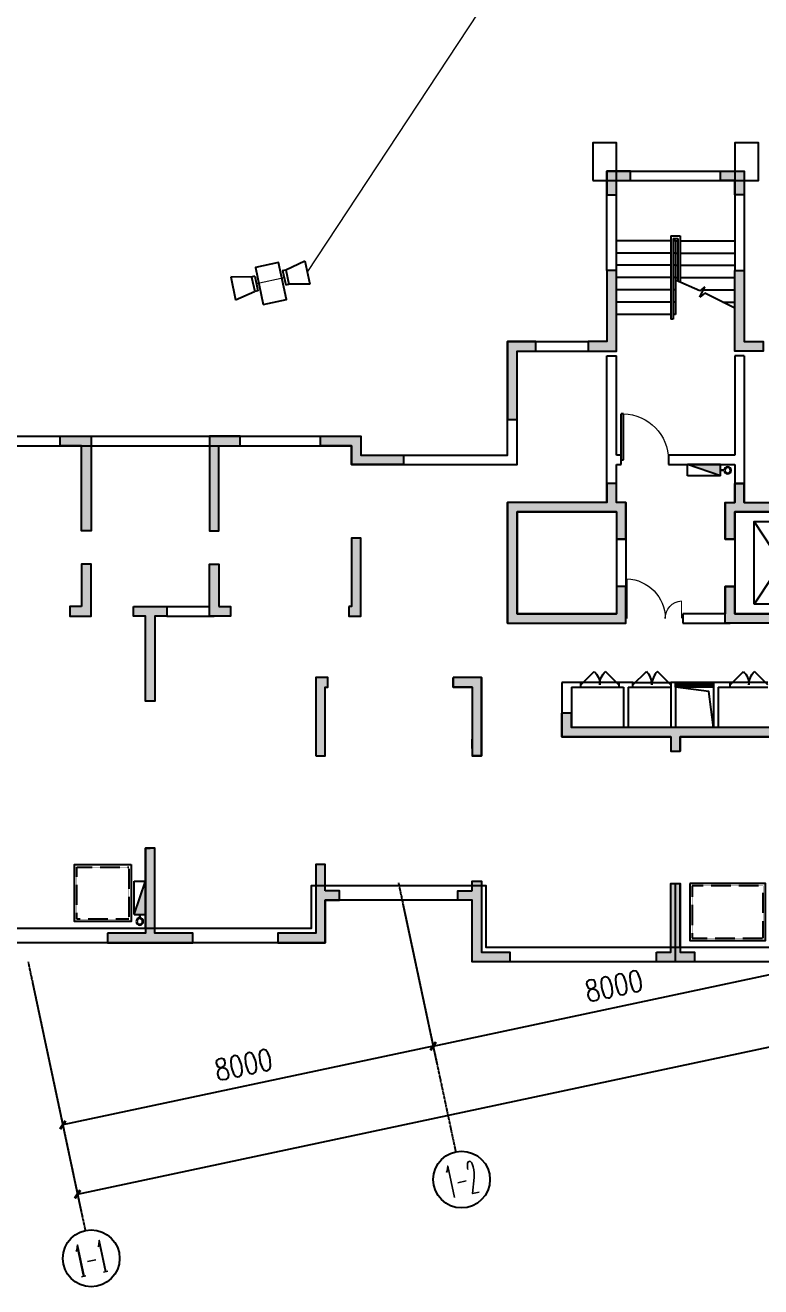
# Model space of a CAD drawing. Extents: x -781653 to 929899, y -295171 to 30012.
# Drawn here: x -329633 to -314093, y -226799 to -200150 of the extents above; entities that cross this region are included whole.
import ezdxf
from ezdxf.enums import TextEntityAlignment as Align

# ---------------------------------------------------------------- set-up
doc = ezdxf.new("R2010")
doc.units = 0
doc.header["$LTSCALE"] = 10
doc.header["$MEASUREMENT"] = 0
for name, pattern in [('BORDER', [1.75, 0.5, -0.25, 0.5, -0.25, 0, -0.25]), ('CENTER', [2, 1.25, -0.25, 0.25, -0.25]), ('DASH', [0.35, 0.25, -0.1])]:
    doc.linetypes.add(name, pattern=pattern)
doc.layers.get('0').update_dxf_attribs({"linetype": 'CONTINUOUS'})
doc.layers.get('Defpoints').update_dxf_attribs({"linetype": 'CONTINUOUS'})
for name, color, linetype in [('AXIS', 3, 'CONTINUOUS'), ('AXIS_TEXT', 7, 'CONTINUOUS'), ('COLU', 1, 'CONTINUOUS'), ('DIM_SYMB', 3, 'CONTINUOUS'), ('DOTE', 8, 'CENTER'), ('JPS-X', 1, 'BORDER'), ('JPS-XHS', 7, 'CONTINUOUS'), ('LVTRY', 6, 'CONTINUOUS'), ('PUB_DIM', 3, 'CONTINUOUS'), ('RD-equip', 3, 'CONTINUOUS'), ('road', 7, 'CONTINUOUS'), ('solid', 252, 'CONTINUOUS'), ('STAIR', 9, 'CONTINUOUS'), ('wall', 8, 'CONTINUOUS'), ('wall-jg', 7, 'CONTINUOUS'), ('WINDOW', 4, 'CONTINUOUS'), ('结构墙', 1, 'CONTINUOUS')]:
    doc.layers.add(name, color=color, linetype=linetype)
doc.layers.add('RD-line', color=2, linetype='CONTINUOUS', lineweight=0)
doc.layers.get('DOTE').off()
doc.styles.add('_TCH_AXIS', font='COMPLEX', dxfattribs={"bigfont": 'GBCBIG'})
doc.styles.add('_TEL_DIM', font='SIMPLEX', dxfattribs={"width": 0.8, "height": 3.5, "bigfont": 'HZTXT'})
doc.styles.add('COMPLEX', font='COMPLEX')
doc.styles.add('DIM_FONT', font='SIMPLEX', dxfattribs={"width": 0.8, "bigfont": 'HZTXT'})
doc.linetypes.add('BRA', pattern='A,2.8,-0.1,["B",_TEL_DIM,S=0.07,R=0,X=0,Y=-0.12],-0.25', length=3.15)
doc.dimstyles.new('DIMN300', dxfattribs={"dimscale": 3, "dimtxt": 300, "dimasz": 100, "dimexe": 250, "dimexo": 300, "dimgap": 150, "dimtad": 1, "dimdec": 0, "dimzin": 0, "dimdsep": 46, "dimtxsty": 'DIM_FONT', "dimblk": 'ARCHTICK', "dimcen": 0.09, "dimclrt": 7, "dimazin": 2, "dimtfac": 1, "dimtdec": 0, "dimtix": 1, "dimtmove": 2, "dimatfit": 3, "dimfxl": 0, "dimtolj": 1, "dimtzin": 0, "dimarcsym": 0})

# ---------------------------------------------------------------- blocks, each defined once
blk = doc.blocks.new('FF')
at = {"linetype": 'Continuous'}
for radius in [75, 60]:
    blk.add_circle((0, 0), radius, dxfattribs=at)
blk = doc.blocks.new('DXHS')
at = {"layer": 'JPS-XHS'}
blk.add_hatch(color=256, dxfattribs=at).paths.add_polyline_path([(-350, 240), (-350, 0), (350, 0)])
at = {"layer": 'JPS-XHS', "linetype": 'Continuous'}
for p, q in [((-350, 240), (-350, 0)), ((-350, 240), (350, 240)), ((-350, 0), (350, 0)), ((350, 240), (350, 0))]:
    blk.add_line(p, q, dxfattribs=at)
at = {"layer": 'JPS-XHS'}
blk.add_line((-350, 240), (350, 0), dxfattribs=at)
blk = doc.blocks.new('$DorLib2D$00000001')
for p, q in [((0.45, 0.975), (0.5, 0.975)), ((0.45, 0), (0.45, 0.975)), ((0.5, 0), (0.5, 0.975)), ((0.5, 0), (0.45, 0))]:
    blk.add_line(p, q)
at = {"lineweight": 13}
blk.add_arc((0.475, 0), 0.975, 91.4693, 180, dxfattribs=at)
blk = doc.blocks.new('$DorLib2D$00000116')
at = {"color": 0}
for p, q in [((-0.5, 0), (-0.146, 0.354)), ((0.5, 0), (0.146, 0.354))]:
    blk.add_line(p, q, dxfattribs=at)
for centre, start, end in [((-0.5, 0), 0, 45), ((0.5, 0), 135, 180)]:
    blk.add_arc(centre, 0.5, start, end, dxfattribs=at)
blk = doc.blocks.new('$WINLIB2D$00000001')
for p, q in [((-0.5, 0.5), (0.5, 0.5)), ((-0.5, 0.5), (-0.5, -0.5)), ((0.5, -0.5), (0.5, 0.5)), ((0.5, 0.167), (-0.5, 0.167)), ((0.5, -0.167), (-0.5, -0.167)), ((-0.5, -0.5), (0.5, -0.5))]:
    blk.add_line(p, q)
blk = doc.blocks.new('$DorLib2D$00000025')
at = {"const_width": 0.02}
for points in [[(0.481, -0.001), (0.481, 0.691)], [(-0.481, 0.001), (-0.481, 0.308)]]:
    blk.add_lwpolyline(points, dxfattribs=at)
at = {"lineweight": 13}
for centre, radius, start, end in [((0.505, -0.002), 0.699, 91.9397, 179.7238), ((-0.501, 0.003), 0.307, 359.7899, 85.7508)]:
    blk.add_arc(centre, radius, start, end, dxfattribs=at)
blk = doc.blocks.new('A$C08630F14')
at = {"layer": 'solid'}
h = blk.add_hatch(color=8, dxfattribs=at)
h.paths.add_polyline_path([(36750, 9500), (36750, 7350), (34650, 7350), (34650, 7925), (34450, 7925), (34450, 7150), (36950, 7150), (36950, 9700), (34850, 9700), (34850, 10100), (34650, 10100), (34650, 9700), (34450, 9700), (34450, 8925), (34650, 8925), (34650, 9500)])
h.paths.add_polyline_path([(32150, 9500), (32150, 8925), (32350, 8925), (32350, 9700), (32150, 9700), (32150, 10100), (31950, 10100), (31950, 9700), (29850, 9700), (29850, 7150), (32350, 7150), (32350, 7925), (32150, 7925), (32150, 7350), (30050, 7350), (30050, 9500)])
for points in [[(29300, 6000), (28700, 6000), (28700, 5800), (29100, 5800), (29100, 4350), (29300, 4350)], [(31200, 4950), (31200, 5250), (31000, 5250), (31000, 4750), (33300, 4750), (33300, 4450), (33500, 4450), (33500, 4750), (35800, 4750), (35800, 5250), (35600, 5250), (35600, 4950)]]:
    blk.add_hatch(color=8, dxfattribs=at).paths.add_polyline_path(points)
at = {"layer": 'DIM_SYMB', "color": 8}
blk.add_lwpolyline([(32750, 13670, 0, 0, 0), (32750, 15593, 0, 0, 0), (34050, 15593, 0, 0, 0), (34050, 14750, 80, 0, 0), (34050, 14450, 0, 0, 0)], format="xyseb", dxfattribs=at)
at = {"layer": 'JPS-X', "color": 8, "const_width": 50}
for points in [[(34425, 10380), (34350, 10380)], [(22080, 925), (22080, 1000)]]:
    blk.add_lwpolyline(points, dxfattribs=at)
at = {"layer": 'LVTRY', "color": 8}
blk.add_lwpolyline([(34200, 4950), (34102, 5706), (33400, 5800)], dxfattribs=at)
at = {"layer": 'solid', "color": 8}
blk.add_line((33400, 0), (33400, 1650), dxfattribs=at)
at = {"layer": 'STAIR', "color": 8}
for p, q in [((33300, 15230), (32150, 15230)), ((33300, 15330), (33500, 15330)), ((33300, 15330), (33300, 13570)), ((33350, 15280), (33350, 13570)), ((33350, 15280), (33450, 15280)), ((33400, 15230), (33350, 15230)), ((33400, 15230), (33400, 14397)), ((33400, 15230), (33450, 15230)), ((33400, 15230), (33400, 13670)), ((33450, 15280), (33450, 14374)), ((33500, 15330), (33500, 14352)), ((33500, 15230), (34650, 15230)), ((33300, 14970), (32150, 14970)), ((33400, 14970), (33350, 14970)), ((33400, 14970), (33450, 14970)), ((33500, 14970), (34650, 14970)), ((33300, 14710), (32150, 14710)), ((33400, 14710), (33350, 14710)), ((33400, 14710), (33450, 14710)), ((33500, 14710), (34650, 14710)), ((33300, 14450), (32150, 14450)), ((33400, 14450), (33350, 14450)), ((33400, 14450), (33450, 14450)), ((33911, 14172), (33400, 14397)), ((33500, 14450), (34650, 14450)), ((33300, 14190), (32150, 14190)), ((33400, 14190), (33350, 14190)), ((34017, 14253), (33911, 14172)), ((33912, 14037), (34017, 14253)), ((33987, 14190), (34650, 14190)), ((33300, 13930), (32150, 13930)), ((33400, 13930), (33350, 13930)), ((34018, 14119), (33912, 14037)), ((34650, 13804), (34018, 14119)), ((34397, 13930), (34650, 13930)), ((33300, 13670), (32150, 13670)), ((33400, 13670), (33350, 13670)), ((33350, 13570), (33300, 13570)), ((36210, 9300), (35060, 7550)), ((36210, 7550), (35060, 9300)), ((34650, 8925), (34650, 7925)), ((32200, 5900), (31400, 5900)), ((32500, 5900), (33300, 5900)), ((35350, 5900), (34550, 5900)), ((31400, 5800), (32200, 5800)), ((32500, 5800), (33300, 5800)), ((34550, 5800), (35350, 5800))]:
    blk.add_line(p, q, dxfattribs=at)
for points in [[(35060, 7550), (35060, 9300), (36210, 9300), (36210, 7550)], [(21900, 2050), (21900, 850), (20700, 850), (20700, 2050)], [(33700, 1650), (33700, 450), (35300, 450), (35300, 1650)]]:
    blk.add_lwpolyline(points, close=True, dxfattribs=at)
at = {"layer": 'STAIR', "color": 8, "linetype": 'DASH'}
for points in [[(21850, 2000), (21850, 900), (20750, 900), (20750, 2000)], [(33750, 1600), (33750, 500), (35250, 500), (35250, 1600)]]:
    blk.add_lwpolyline(points, close=True, dxfattribs=at)
at = {"layer": 'wall', "color": 8}
for p, q in [((31950, 10600), (31950, 12800)), ((31950, 12800), (32150, 12800)), ((32150, 10700), (32150, 12800)), ((34650, 12800), (34650, 10700)), ((34850, 12800), (34650, 12800)), ((34850, 12800), (34850, 10600)), ((32250, 10700), (32150, 10700)), ((32250, 10500), (32250, 10700)), ((34650, 10700), (33250, 10700)), ((33250, 10700), (33250, 10500)), ((31950, 9700), (31950, 10600)), ((32150, 10500), (32250, 10500)), ((32150, 9700), (32150, 10500)), ((33250, 10500), (34650, 10500)), ((34650, 10500), (34650, 9700)), ((34850, 10600), (34850, 9700)), ((29850, 9700), (29850, 7150)), ((31950, 9700), (29850, 9700)), ((32350, 9700), (32150, 9700)), ((32350, 9700), (32350, 7350)), ((34450, 9700), (34650, 9700)), ((34450, 9700), (34450, 8925)), ((34850, 9700), (36950, 9700)), ((30050, 9500), (30050, 7350)), ((32050, 9500), (30050, 9500)), ((32150, 9500), (32050, 9500)), ((32150, 9500), (32150, 7350)), ((34650, 9500), (34750, 9500)), ((34650, 8925), (34650, 9500)), ((34750, 9500), (36750, 9500)), ((34450, 8925), (34650, 8925)), ((34650, 7925), (34450, 7925)), ((34450, 7925), (34450, 7350)), ((34650, 7350), (34650, 7925)), ((22650, 7500), (23550, 7500)), ((22650, 7300), (23650, 7300)), ((30050, 7350), (32150, 7350)), ((32350, 7150), (32350, 7350)), ((34450, 7350), (33550, 7350)), ((33550, 7350), (33550, 7150)), ((36750, 7350), (34650, 7350)), ((29850, 7150), (32258, 7150)), ((32250, 7150), (32350, 7150)), ((33550, 7150), (34550, 7150)), ((36950, 7150), (34542, 7150)), ((31400, 5900), (31000, 5900)), ((31000, 5900), (31000, 4950)), ((31400, 5800), (31400, 5900)), ((32300, 5900), (32200, 5900)), ((32200, 5900), (32200, 5800)), ((32500, 5900), (32300, 5900)), ((32500, 5800), (32500, 5900)), ((33400, 5900), (33300, 5900)), ((33300, 5900), (33300, 5800)), ((33400, 5800), (33400, 5900)), ((34550, 5900), (34200, 5900)), ((34200, 5900), (34200, 5800)), ((34550, 5800), (34550, 5900)), ((31200, 5800), (31400, 5800)), ((31200, 5800), (31200, 4950)), ((32200, 5800), (32300, 5800)), ((32300, 5800), (32300, 4950)), ((32400, 5800), (32400, 4950)), ((32400, 5800), (32500, 5800)), ((33300, 5800), (33300, 4950)), ((33400, 5800), (33400, 4950)), ((34200, 5800), (34200, 4950)), ((34300, 5800), (34550, 5800)), ((34300, 5800), (34300, 4950)), ((29300, 4750), (29300, 4950)), ((32300, 4950), (31200, 4950)), ((33300, 4950), (32400, 4950)), ((34200, 4950), (33400, 4950)), ((33400, 4950), (33400, 4950)), ((35600, 4950), (34300, 4950)), ((29100, 4500), (29100, 4700)), ((32300, 4750), (31100, 4750)), ((33300, 4750), (32300, 4750)), ((33300, 4750), (33300, 4450)), ((33300, 4750), (33300, 4750)), ((34200, 4750), (33500, 4750)), ((33500, 4750), (33500, 4450)), ((35600, 4750), (34200, 4750)), ((29300, 4350), (29100, 4350))]:
    blk.add_line(p, q, dxfattribs=at)
at = {"layer": 'wall-jg', "color": 8}
for p, q in [((31950, 10100), (31950, 9700)), ((32150, 10100), (31950, 10100)), ((32150, 9700), (32150, 10100)), ((34650, 10100), (34650, 9700)), ((34850, 10100), (34650, 10100)), ((34850, 9700), (34850, 10100)), ((31950, 9700), (29850, 9700)), ((29850, 7150), (29850, 9700)), ((32350, 9700), (32150, 9700)), ((32350, 8925), (32350, 9700)), ((34450, 9700), (34650, 9700)), ((34450, 8925), (34450, 9700)), ((34850, 9700), (36950, 9700)), ((30050, 7350), (30050, 9500)), ((30050, 9500), (32150, 9500)), ((32150, 9500), (32150, 8925)), ((36750, 9500), (34650, 9500)), ((34650, 9500), (34650, 8925)), ((32350, 8925), (32150, 8925)), ((34450, 8925), (34650, 8925)), ((32350, 7925), (32150, 7925)), ((32150, 7925), (32150, 7350)), ((32350, 7150), (32350, 7925)), ((34450, 7925), (34650, 7925)), ((34450, 7150), (34450, 7925)), ((34650, 7925), (34650, 7350)), ((30050, 7350), (32150, 7350)), ((36750, 7350), (34650, 7350)), ((29850, 7150), (32350, 7150)), ((36950, 7150), (34450, 7150)), ((28700, 5800), (28700, 6000)), ((29300, 6000), (28700, 6000)), ((29300, 6000), (29300, 4350)), ((29100, 5800), (28700, 5800)), ((29100, 5800), (29100, 4350)), ((31200, 5250), (31000, 5250)), ((31000, 4750), (31000, 5250)), ((31200, 4950), (31200, 5250)), ((35600, 4950), (31200, 4950)), ((33300, 4750), (31000, 4750)), ((33300, 4750), (33300, 4450)), ((33500, 4750), (33500, 4450)), ((33500, 4750), (35800, 4750)), ((29300, 4350), (29100, 4350)), ((22200, 2400), (22300, 2400)), ((22200, 700), (22200, 2400)), ((22400, 2400), (22300, 2400)), ((22400, 700), (22400, 2400)), ((33300, 300), (33300, 1650)), ((33500, 300), (33500, 1650))]:
    blk.add_line(p, q, dxfattribs=at)
at = {"layer": 'WINDOW', "color": 8, "linetype": 'DASH'}
for p, q in [((34650, 8925), (34450, 8925)), ((34450, 7925), (34650, 7925))]:
    blk.add_line(p, q, dxfattribs=at)
at = {"layer": 'JPS-X', "color": 8, "xscale": -1}
blk.add_blockref('FF', (34500, 10380), dxfattribs=at)
at = {"layer": 'JPS-X', "color": 8, "xscale": -1, "rotation": 270}
blk.add_blockref('FF', (22080, 850), dxfattribs=at)
at = {"layer": 'JPS-XHS', "color": 8}
for p, rotation in [((34000, 10500), 180), ((22200, 1350), 90)]:
    blk.add_blockref('DXHS', p, dxfattribs=dict(at, rotation=rotation))
at = {"layer": 'WINDOW', "color": 8}
for name, p, xscale, yscale, zscale in [('$DorLib2D$00000001', (32750, 10600), -1000, 1000, -1000), ('$DorLib2D$00000025', (32950, 7250), -1200, 1200, -1200), ('$DorLib2D$00000116', (31800, 5850), -800, 800, 800), ('$DorLib2D$00000116', (32900, 5850), 800, 800, -800)]:
    blk.add_blockref(name, p, dxfattribs=dict(at, xscale=xscale, yscale=yscale, zscale=zscale))
at = {"layer": 'WINDOW', "color": 8, "zscale": 800}
for name, p, xscale, yscale, rotation in [('$DorLib2D$00000116', (34950, 5850), -800, 800, 2.079427393476174e-12), ('$WINLIB2D$00000001', (33800, 5850), 800, 100, 180)]:
    blk.add_blockref(name, p, dxfattribs=dict(at, xscale=xscale, yscale=yscale, rotation=rotation))
blk = doc.blocks.new('A$C2AE17321')
at = {"layer": 'solid'}
h = blk.add_hatch(color=256, dxfattribs=at)
h.paths.add_polyline_path([(32050, 16700), (31950, 16700), (31950, 16600), (32050, 16600)])
h.paths.add_polyline_path([(32450, 16700), (32050, 16700), (32050, 16600), (32450, 16600)])
h.paths.add_polyline_path([(32450, 16600), (32050, 16600), (32050, 16200), (32150, 16200), (32150, 16500), (32450, 16500)])
h.paths.add_polyline_path([(32050, 16600), (31950, 16600), (31950, 16200), (32050, 16200)])
h = blk.add_hatch(color=256, dxfattribs=at)
h.paths.add_polyline_path([(34750, 16700), (34350, 16700), (34350, 16600), (34750, 16600)])
h.paths.add_polyline_path([(34850, 16700), (34750, 16700), (34750, 16600), (34850, 16600)])
h.paths.add_polyline_path([(34850, 16600), (34750, 16600), (34750, 16200), (34850, 16200)])
h.paths.add_polyline_path([(34750, 16600), (34350, 16600), (34350, 16500), (34650, 16500), (34650, 16200), (34750, 16200)])
for points in [[(31950, 13100), (31950, 14600), (32150, 14600), (32150, 14400), (32150, 12900), (31550, 12900), (31550, 13100)], [(35250, 13100), (35250, 12900), (34650, 12900), (34650, 14400), (34650, 14600), (34850, 14600), (34850, 13100)], [(30050, 12900), (30050, 11450), (29850, 11450), (29850, 13100), (30450, 13100), (30450, 12900)], [(21050, 11100), (21050, 9100), (20850, 9100), (20850, 10900), (20400, 10900), (20400, 11100)], [(23550, 11100), (23550, 9100), (23750, 9100), (23750, 10900), (24200, 10900), (24200, 11100)], [(26550, 10900), (25900, 10900), (25900, 11100), (26750, 11100), (26750, 10700), (27650, 10700), (27650, 10500), (26550, 10500)], [(32150, 8925), (32350, 8925), (32350, 9700), (32150, 9700), (32150, 10100), (31950, 10100), (31950, 9700), (29850, 9700), (29850, 7150), (32350, 7150), (32350, 7925), (32150, 7925), (32150, 7350), (30050, 7350), (30050, 9500), (32150, 9500)], [(34650, 8925), (34450, 8925), (34450, 9700), (34650, 9700), (34650, 10100), (34850, 10100), (34850, 9700), (36950, 9700), (36950, 7150), (34450, 7150), (34450, 7925), (34650, 7925), (34650, 7350), (36750, 7350), (36750, 9500), (34650, 9500)], [(26750, 7300), (26500, 7300), (26500, 7500), (26550, 7500), (26550, 8950), (26750, 8950)], [(20850, 7500), (20600, 7500), (20600, 7300), (21050, 7300), (21050, 8400), (20850, 8400)], [(23750, 7500), (24000, 7500), (24000, 7300), (23550, 7300), (23550, 8400), (23750, 8400)], [(25800, 6000), (26050, 6000), (26050, 5800), (26000, 5800), (26000, 4350), (25800, 4350)], [(29300, 4350), (29100, 4350), (29100, 5800), (28700, 5800), (28700, 6000), (29300, 6000)], [(35600, 4950), (35600, 5250), (35800, 5250), (35800, 4750), (33500, 4750), (33500, 4450), (33300, 4450), (33300, 4750), (31000, 4750), (31000, 5250), (31200, 5250), (31200, 4950)], [(22400, 600), (23200, 600), (23200, 400), (21400, 400), (21400, 600), (22200, 600), (22200, 2400), (22400, 2400)], [(26000, 1300), (26000, 400), (25000, 400), (25000, 600), (25800, 600), (25800, 2050), (26000, 2050), (26000, 1500), (26300, 1500), (26300, 1300)], [(29300, 200), (29900, 200), (29900, 0), (29100, 0), (29100, 1300), (28800, 1300), (28800, 1500), (29100, 1500), (29100, 1700), (29300, 1700)], [(33000, 0), (33000, 200), (33300, 200), (33300, 1650), (33500, 1650), (33500, 200), (33800, 200), (33800, 0)]]:
    blk.add_hatch(color=256, dxfattribs=at).paths.add_polyline_path(points)
h = blk.add_hatch(color=256, dxfattribs=at)
h.paths.add_polyline_path([(22300, 7500), (21950, 7500), (21950, 7400), (22300, 7400)])
h.paths.add_polyline_path([(22650, 7500), (22300, 7500), (22300, 7400), (22650, 7400)])
h.paths.add_polyline_path([(22650, 7400), (22300, 7400), (22300, 5900), (22400, 5900), (22400, 7300), (22650, 7300)])
h.paths.add_polyline_path([(22300, 7400), (21950, 7400), (21950, 7300), (22200, 7300), (22200, 5900), (22300, 5900)])
h.paths.add_polyline_path([(22400, 5900), (22300, 5900), (22300, 5500), (22400, 5500)])
h.paths.add_polyline_path([(22300, 5900), (22200, 5900), (22200, 5500), (22300, 5500)])
at = {"layer": 'wall-jg'}
for points in [[(31950, 16200), (32150, 16200), (32150, 16500), (32450, 16500), (32450, 16700), (31950, 16700), (31950, 16200)], [(34850, 16200), (34650, 16200), (34650, 16500), (34350, 16500), (34350, 16700), (34850, 16700), (34850, 16200)], [(30450, 13100), (29850, 13100), (29850, 11450), (30050, 11450), (30050, 12900), (30450, 12900), (30450, 13100)], [(32150, 8925), (32350, 8925), (32350, 9700), (32150, 9700), (32150, 10100), (31950, 10100), (31950, 9700), (29850, 9700), (29850, 7150), (32350, 7150), (32350, 7925), (32150, 7925), (32150, 7350), (30050, 7350), (30050, 9500), (32150, 9500), (32150, 8925)], [(34650, 8925), (34450, 8925), (34450, 9700), (34650, 9700), (34650, 10100), (34850, 10100), (34850, 9700), (36950, 9700), (36950, 7150), (34450, 7150), (34450, 7925), (34650, 7925), (34650, 7350), (36750, 7350), (36750, 9500), (34650, 9500), (34650, 8925)], [(26500, 7500), (26500, 7300), (26750, 7300), (26750, 8950), (26550, 8950), (26550, 7500), (26500, 7500)], [(21950, 7500), (22650, 7500), (22650, 7300), (22400, 7300), (22400, 5500), (22200, 5500), (22200, 7300), (21950, 7300), (21950, 7500)], [(25800, 4350), (26000, 4350), (26000, 5800), (26050, 5800), (26050, 6000), (25800, 6000), (25800, 4350)], [(31200, 5250), (31000, 5250), (31000, 4750), (33300, 4750), (33300, 4450), (33500, 4450), (33500, 4750), (35800, 4750), (35800, 5250), (35600, 5250), (35600, 4950), (31200, 4950), (31200, 5250)], [(26000, 1500), (26000, 2050), (25800, 2050), (25800, 600), (25000, 600), (25000, 400), (26000, 400), (26000, 1300), (26300, 1300), (26300, 1500), (26000, 1500)], [(29100, 1500), (29100, 1700), (29300, 1700), (29300, 200), (29900, 200), (29900, 0), (29100, 0), (29100, 1300), (28800, 1300), (28800, 1500), (29100, 1500)], [(33000, 200), (33300, 200), (33300, 1650), (33500, 1650), (33500, 200), (33800, 200), (33800, 0), (33000, 0), (33000, 200)]]:
    blk.add_lwpolyline(points, dxfattribs=at)
for points in [[(32150, 14600), (31950, 14600), (31950, 13100), (31550, 13100), (31550, 12900), (32150, 12900), (32150, 14400), (32150, 14400)], [(34850, 14600), (34850, 13100), (35250, 13100), (35250, 12900), (34650, 12900), (34650, 14400), (34650, 14400), (34650, 14600)], [(21050, 11100), (21050, 9100), (20850, 9100), (20850, 10900), (20400, 10900), (20400, 11100)], [(23550, 11100), (23550, 9100), (23750, 9100), (23750, 10900), (24200, 10900), (24200, 11100)], [(27650, 10500), (26550, 10500), (26550, 10900), (25900, 10900), (25900, 11100), (26750, 11100), (26750, 10700), (27650, 10700)], [(20850, 7500), (20600, 7500), (20600, 7300), (21050, 7300), (21050, 8400), (20850, 8400)], [(23750, 7500), (24000, 7500), (24000, 7300), (23550, 7300), (23550, 8400), (23750, 8400)], [(28700, 6000), (28700, 5800), (29100, 5800), (29100, 4350), (29300, 4350), (29300, 6000)], [(21400, 600), (21400, 400), (23200, 400), (23200, 600), (22400, 600), (22400, 2400), (22200, 2400), (22200, 600)]]:
    blk.add_lwpolyline(points, close=True, dxfattribs=at)
blk = doc.blocks.new('A$C7EC620A8')
at = {"layer": 'COLU'}
for points in [[(31650, 16500), (32150, 16500), (32150, 17300), (31650, 17300), (31650, 16500)], [(34650, 16500), (35150, 16500), (35150, 17300), (34650, 17300), (34650, 16500)], [(24690, 13880), (25179, 13985), (25013, 14767), (24523, 14663), (24690, 13880)]]:
    blk.add_lwpolyline(points, close=True, dxfattribs=at)
at = {"layer": '结构墙'}
for points in [[(37700, 0), (29100, 0), (29100, 1300), (26000, 1300), (26000, 400), (18600, 400)], [(37400, 300), (29400, 300), (29400, 1600), (25700, 1600), (25700, 700), (18900, 700)]]:
    blk.add_lwpolyline(points, dxfattribs=at)
blk = doc.blocks.new('_AXISO')
blk.add_circle((0, 0), 0.5)
at = {"layer": 'AXIS_TEXT', "style": 'COMPLEX', "width": 1.041667}
blk.add_attdef('A', text='', height=0.56, dxfattribs=at).set_placement((-0.25, -0.28), (0.25, -0.28), align=Align.FIT)
blk = doc.blocks.new('_ArchTick')
at = {"color": 0, "linetype": 'ByBlock', "const_width": 0.4}
blk.add_lwpolyline([(-0.5, -0.5), (0.5, 0.5)], dxfattribs=at)
blk = doc.blocks.new('*D229')
at = {"layer": 'Defpoints', "color": 0}
for p in [(35409, 10195), (27584, 8530), (36143, 6748)]:
    blk.add_point(p, dxfattribs=at)
at = {"layer": 'PUB_DIM', "color": 0, "lineweight": -2}
for p, q in [((35503, 9755), (36221, 6381)), ((27678, 8090), (28396, 4716)), ((28318, 5083), (36143, 6748))]:
    blk.add_line(p, q, dxfattribs=at)
at = {"layer": 'PUB_DIM', "color": 0, "lineweight": -2, "xscale": 150, "yscale": 150, "zscale": 150}
for p, rotation in [((36143, 6748), 12.01260007440825), ((28318, 5083), 192.0126000744082)]:
    blk.add_blockref('_ArchTick', p, dxfattribs=dict(at, rotation=rotation))
at = {"layer": 'PUB_DIM', "color": 7, "insert": (32137, 6356), "char_height": 450, "attachment_point": 5, "rotation": 12.0126, "style": 'DIM_FONT'}
blk.add_mtext('\\A1;8000', dxfattribs=at)
blk = doc.blocks.new('*D230')
at = {"layer": 'Defpoints', "color": 0}
for p in [(27584, 8530), (19760, 6865), (20493, 3418)]:
    blk.add_point(p, dxfattribs=at)
at = {"layer": 'PUB_DIM', "color": 0, "lineweight": -2}
for p, q in [((27678, 8090), (28396, 4716)), ((19853, 6424), (20571, 3051)), ((28318, 5083), (20493, 3418))]:
    blk.add_line(p, q, dxfattribs=at)
at = {"layer": 'PUB_DIM', "color": 0, "lineweight": -2, "xscale": 150, "yscale": 150, "zscale": 150}
for p, rotation in [((28318, 5083), 12.01260007440828), ((20493, 3418), 192.0126000744082)]:
    blk.add_blockref('_ArchTick', p, dxfattribs=dict(at, rotation=rotation))
at = {"layer": 'PUB_DIM', "color": 7, "insert": (24312, 4691), "char_height": 450, "attachment_point": 5, "rotation": 12.0126, "style": 'DIM_FONT'}
blk.add_mtext('\\A1;8000', dxfattribs=at)
blk = doc.blocks.new('*D231')
at = {"layer": 'Defpoints', "color": 0}
for p in [(167844, 38375), (168889, 33466), (19760, 6865)]:
    blk.add_point(p, dxfattribs=at)
at = {"layer": 'PUB_DIM', "color": 0, "lineweight": -2}
for p, q in [((167938, 37935), (168967, 33099)), ((20804, 1955), (168889, 33466)), ((19853, 6424), (20882, 1589))]:
    blk.add_line(p, q, dxfattribs=at)
at = {"layer": 'PUB_DIM', "color": 0, "lineweight": -2, "xscale": 150, "yscale": 150, "zscale": 150}
for p, rotation in [((168889, 33466), 12.01260007422204), ((20804, 1955), 192.0126000742221)]:
    blk.add_blockref('_ArchTick', p, dxfattribs=dict(at, rotation=rotation))
at = {"layer": 'PUB_DIM', "color": 7, "insert": (94753, 18151), "char_height": 450, "attachment_point": 5, "rotation": 12.0126, "style": 'DIM_FONT'}
blk.add_mtext('\\A1;151400', dxfattribs=at)
blk = doc.blocks.new('adasdasdasd')
at = {"layer": 'RD-equip'}
for p, q in [((-151, 430), (-251, 0)), ((-154, 500), (-154, 430)), ((-154, 500), (159, 500)), ((-154, 430), (159, 430)), ((251, 0), (158, 430)), ((159, 500), (159, 430)), ((-251, 0), (251, 0))]:
    blk.add_line(p, q, dxfattribs=at)
blk = doc.blocks.new('A$C447C5B7F')
at = {"layer": 'AXIS', "linetype": 'ByBlock'}
for p, q in [((27584.4, 8529.7), (28792.6, 2851.9)), ((19759.6, 6864.6), (20967.8, 1186.9))]:
    blk.add_line(p, q, dxfattribs=at)
ref = blk.add_blockref('_AXISO', (28917.5, 2265), dxfattribs=dict(at, xscale=1200, yscale=1200, zscale=1200))
ref.add_attrib('A', '1-2', dxfattribs={"layer": 'AXIS_TEXT', "linetype": 'ByBlock', "height": 678.82, "rotation": 12.0126, "style": '_TCH_AXIS', "width": 0.381818}).set_placement((28656.1, 1862.4), (29320.1, 2003.7), align=Align.FIT)
ref = blk.add_blockref('_AXISO', (21092.6, 600), dxfattribs=dict(at, xscale=1200, yscale=1200, zscale=1200))
ref.add_attrib('A', '1-1', dxfattribs={"layer": 'AXIS_TEXT', "linetype": 'ByBlock', "height": 678.82, "rotation": 12.0126, "style": '_TCH_AXIS', "width": 0.42}).set_placement((20831.3, 197.4), (21495.3, 338.7), align=Align.FIT)
at = {"layer": 'PUB_DIM'}
dim = blk.add_aligned_dim(p1=(19759.6, 6864.6), p2=(167844.2, 38375), distance=-5019.3, dimstyle='DIMN300', override={"dimscale": 1.5}, dxfattribs=at)
dim.commit()
dim.dimension.update_dxf_attribs({"geometry": '*D231', "text_midpoint": (94752.9, 18150.6)})
for base, p2, angle, picture, middle in [((36142.6, 6748.1), (35409.2, 10194.7), 192.0126, '*D229', (32136.6, 6355.8)), ((20493, 3418.1), (19759.6, 6864.6), 12.0126, '*D230', (24311.7, 4690.8))]:
    dim = blk.add_linear_dim(base=base, p1=(27584.4, 8529.7), p2=p2, angle=angle, dimstyle='DIMN300', override={"dimscale": 1.5}, dxfattribs=at)
    dim.commit()
    dim.dimension.update_dxf_attribs({"geometry": picture, "text_midpoint": middle})

msp = doc.modelspace()

# ---------------------------------------------------------------- linework, layer by layer
at = {"layer": 'RD-line', "linetype": 'BRA', "ltscale": 0.8}
msp.add_line((-323673.4, -205375), (-318729, -197863.2), dxfattribs=at)
at = {"layer": 'RD-line'}
msp.add_line((-324748.7, -205607.7), (-324162.3, -205480.8), dxfattribs=at)
at = {"layer": 'wall'}
for points in [[(-317343.1, -205332.3), (-317343.1, -203232.3), (-314443.1, -203232.3), (-314443.1, -205332.3)], [(-317143.1, -205332.3), (-317143.1, -203432.3), (-314643.1, -203432.3), (-314643.1, -205332.3)], [(-332543.1, -209232.3), (-331443.1, -209232.3), (-331443.1, -208832.3), (-328243.1, -208832.3), (-322543.1, -208832.3), (-322543.1, -209232.3), (-319443.1, -209232.3), (-319443.1, -206832.3), (-317743.1, -206832.3)], [(-332543.1, -209432.3), (-331243.1, -209432.3), (-331243.1, -209032.3), (-328243.1, -209032.3), (-322743.1, -209032.3), (-322743.1, -209432.3), (-319243.1, -209432.3), (-319243.1, -207032.3), (-317743.1, -207032.3)]]:
    msp.add_lwpolyline(points, dxfattribs=at)

# ---------------------------------------------------------------- block references
at = {"layer": 'DOTE'}
msp.add_blockref('A$C447C5B7F', (-349332.1, -226799.4), dxfattribs=at)
at = {"layer": 'RD-equip', "xscale": -1, "rotation": 102.1575992250562}
msp.add_blockref('adasdasdasd', (-323673.4, -205375), dxfattribs=at)
at = {"layer": 'RD-equip', "rotation": 281.8676009229629}
msp.add_blockref('adasdasdasd', (-325238.8, -205708.1), dxfattribs=at)
at = {"layer": 'road'}
msp.add_blockref('A$C08630F14', (-349293.1, -219932.3), dxfattribs=at)
at = {"layer": 'wall', "rotation": 359.9999997276647}
msp.add_blockref('A$C2AE17321', (-349293.1, -219932.3), dxfattribs=at)
at = {"layer": '结构墙'}
msp.add_blockref('A$C7EC620A8', (-349293.1, -219932.3), dxfattribs=at)

doc.saveas('drawing.dxf')
